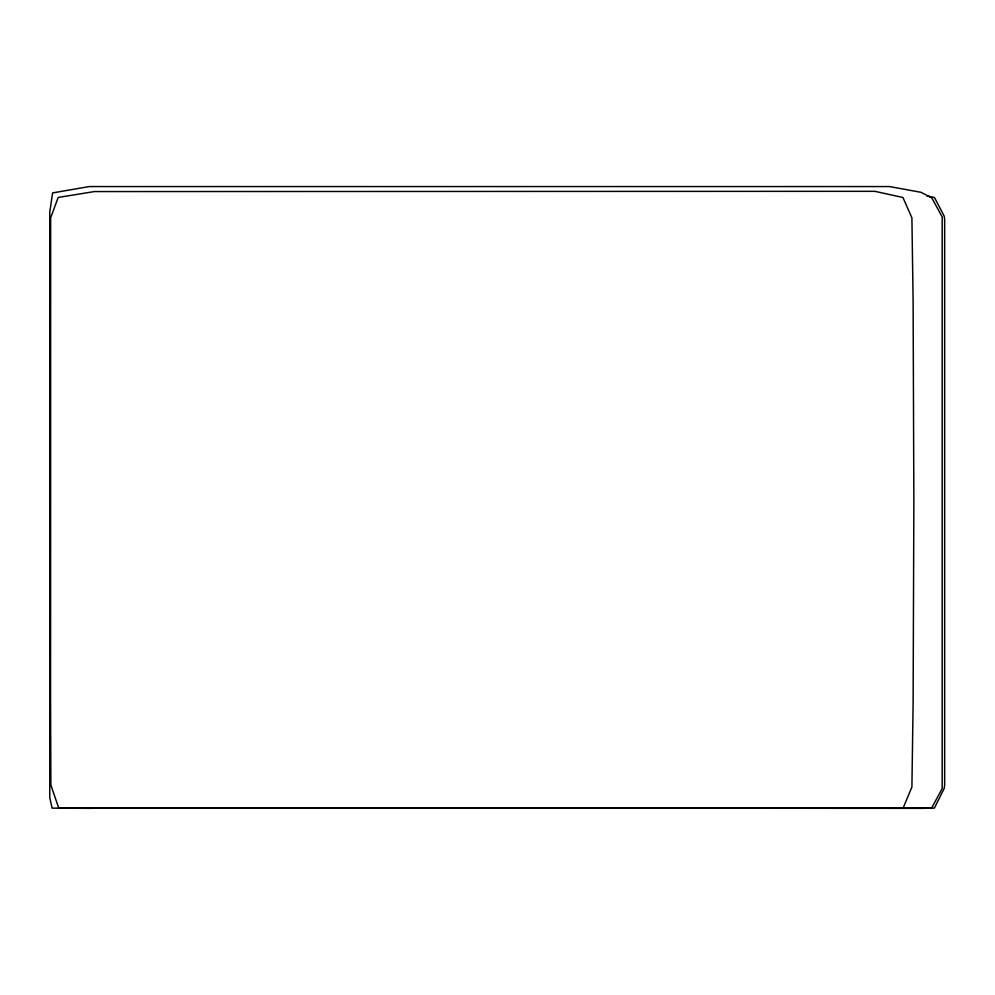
<?xml version="1.0" encoding="UTF-8"?>
<svg xmlns="http://www.w3.org/2000/svg" width="995" height="995" viewBox="0 0 995 995"><rect width="100%" height="100%" fill="white"/><g stroke="black" fill="none" stroke-linecap="round" stroke-linejoin="round"><path stroke-width="1.49" d="M903.137 808.077L911.905 786.995L913.111 703.813L913.858 502.425L913.111 301.025L911.905 217.855L902.962 197.507L874.928 191.326L94.475 191.562L58.183 197.445L50.658 217.843L50.571 703.465L50.869 785.043L58.655 807.828M771.71 807.865L896.657 807.791M59.078 808.077L213.117 808.139M214.248 808.139L934.392 808.077L944.205 788.401L944.653 785.304L944.653 219.621L944.193 216.164L934.479 197.532L926.892 195.928M924.989 808.027L58.929 807.828L922.8 808.35L931.755 807.84L942.19 788.488L942.19 216.96L931.793 197.856L921.009 192.309L889.567 186.562L89.264 186.562L52.586 192.918L49.75 212.37L49.775 797.741L52.101 808.139L92.249 808.338"/></g></svg>
